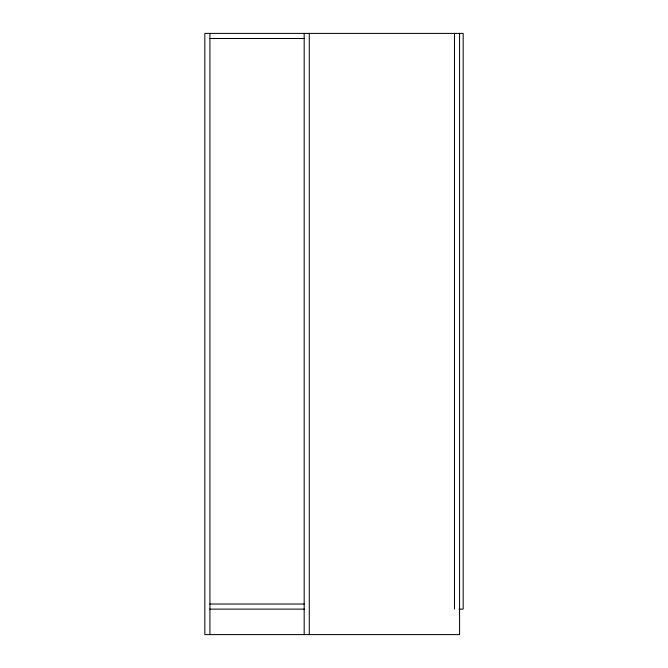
<?xml version="1.0" encoding="UTF-8"?>
<svg xmlns="http://www.w3.org/2000/svg" width="668" height="668" viewBox="0 0 668 668"><rect width="100%" height="100%" fill="white"/><g stroke="black" fill="none" stroke-linecap="round" stroke-linejoin="round"><path stroke-width="1" d="M209.919 38.493L304.174 38.493M209.919 604.031L304.174 604.031M209.919 609.124L304.366 609.124M459.041 609.124L463.175 609.124L463.175 33.4L204.826 33.4L204.826 634.6L459.576 634.6L459.576 33.4M454.474 33.4L454.474 609.124M309.276 33.4L309.276 634.6M304.174 33.4L304.174 634.6M209.919 33.4L209.919 634.6"/></g></svg>
